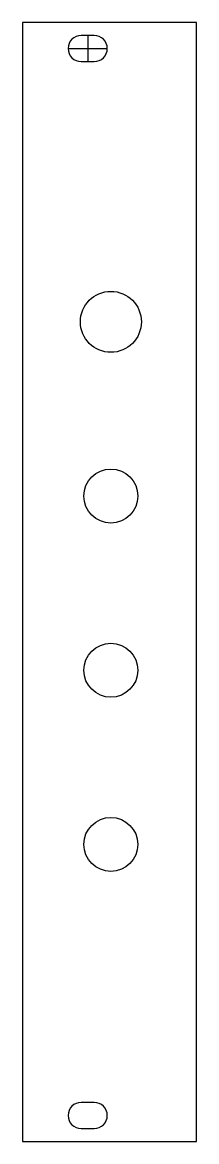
# Model space of a CAD drawing. Extents: x 395 to 415, y 107 to 236.
import ezdxf

# ---------------------------------------------------------------- set-up
doc = ezdxf.new("R2010")
doc.units = 0
doc.header["$MEASUREMENT"] = 0
doc.layers.get('0').update_dxf_attribs({"linetype": 'CONTINUOUS'})

msp = doc.modelspace()

# ---------------------------------------------------------------- linework, layer by layer
for p, q in [((402.6, 234.38), (402.6, 231.38)), ((400.35, 232.88), (404.85, 232.88))]:
    msp.add_line(p, q)
msp.add_lwpolyline([(395.1, 107.38), (415.1, 107.38), (415.1, 235.88), (395.1, 235.88)], close=True)
for points in [[(401.85, 231.38), (403.35, 231.38, 1), (403.35, 234.38), (401.85, 234.38, 1)], [(401.85, 108.88), (403.35, 108.88, 1), (403.35, 111.88), (401.85, 111.88, 1)]]:
    msp.add_lwpolyline(points, format="xyb", close=True)
for centre, radius in [((405.26, 201.5), 3.5), ((405.26, 181.5), 3.1), ((405.26, 161.5), 3.1), ((405.26, 141.5), 3.1)]:
    msp.add_circle(centre, radius)

doc.saveas('drawing.dxf')
